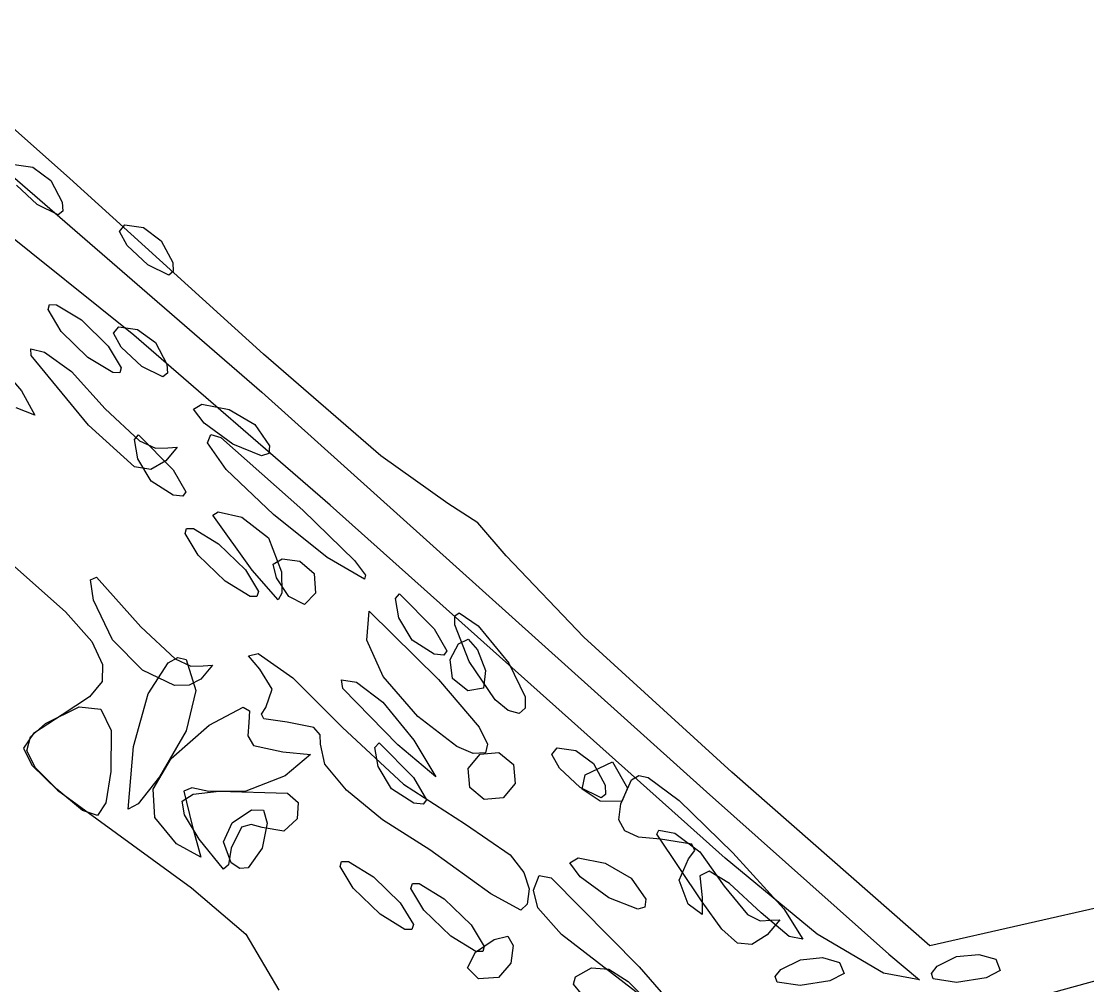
# Model space of a CAD drawing. Extents: x -886 to 651, y -59 to 942.
# Drawn here: x -312.21 to -285.61, y 116 to 140.05 of the extents above; entities that cross this region are included whole.
import ezdxf

# ---------------------------------------------------------------- set-up
doc = ezdxf.new("R2010")
doc.units = 0

msp = doc.modelspace()

# ---------------------------------------------------------------- linework, layer by layer
at = {"layer": 'Layer 1'}
for p, q in [((-311.00159, 136.13531), (-319.508378, 143.682883)), ((-313.515949, 137.133151), (-306.20606, 130.80318)), ((-312.385137, 136.478564), (-311.9185, 136.41212)), ((-311.9185, 136.41212), (-311.475166, 136.086506)), ((-311.81238, 135.48727), (-312.32654, 135.967891)), ((-311.475166, 136.086506), (-311.1867, 135.54595)), ((-306.16692, 131.755), (-311.00159, 136.13531)), ((-311.288374, 135.230938), (-311.81238, 135.48727)), ((-311.1867, 135.54597), (-311.176537, 135.3178)), ((-311.1867, 135.54595), (-311.1867, 135.54597)), ((-309.399396, 132.221464), (-313.06614, 135.15682)), ((-311.176537, 135.3178), (-311.288374, 135.230938)), ((-309.761601, 134.809236), (-309.627433, 134.973398)), ((-309.627433, 134.973398), (-309.1608, 134.90696)), ((-309.1608, 134.90696), (-308.717466, 134.581341)), ((-309.568839, 134.462721), (-309.761601, 134.809236)), ((-309.05468, 133.9821), (-309.568839, 134.462721)), ((-308.717466, 134.581341), (-308.429, 134.04078)), ((-308.530674, 133.725768), (-309.05468, 133.9821)), ((-308.418837, 133.81263), (-308.530674, 133.725768)), ((-308.429, 134.0408), (-308.418837, 133.81263)), ((-308.429, 134.04078), (-308.429, 134.0408)), ((-311.540704, 132.863672), (-311.505043, 132.986988)), ((-311.21579, 132.32049), (-311.540704, 132.863672)), ((-311.505043, 132.986988), (-311.33221, 132.98249)), ((-311.33221, 132.98249), (-310.709671, 132.604662)), ((-310.709671, 132.604662), (-310.03911, 131.95376)), ((-310.545232, 131.669582), (-311.21579, 132.32049)), ((-309.907051, 132.27217), (-309.772883, 132.436329)), ((-309.714289, 131.925656), (-309.907051, 132.27217)), ((-309.772883, 132.436329), (-309.30625, 132.36989)), ((-304.50248, 127.98488), (-309.399396, 132.221464)), ((-309.30625, 132.36989), (-308.862916, 132.044275)), ((-310.03911, 131.95376), (-309.714204, 131.410576)), ((-310.03911, 131.95376), (-310.03911, 131.95376)), ((-308.862916, 132.044275), (-308.57445, 131.50371)), ((-313.12635, 131.90023), (-312.203489, 130.838852)), ((-311.966244, 131.720994), (-311.969382, 131.885305)), ((-311.969382, 131.885305), (-311.6317, 131.804104)), ((-310.52985, 129.981524), (-311.966244, 131.720994)), ((-311.6317, 131.804104), (-310.956885, 131.316068)), ((-309.20013, 131.44503), (-309.714289, 131.925656)), ((-303.240936, 129.218576), (-306.16692, 131.755)), ((-309.92269, 131.29175), (-310.545232, 131.669582)), ((-309.714204, 131.410576), (-309.749863, 131.287258)), ((-308.676124, 131.188705), (-309.20013, 131.44503)), ((-308.57445, 131.50373), (-308.564287, 131.275566)), ((-308.57445, 131.50371), (-308.57445, 131.50373)), ((-310.956885, 131.316068), (-310.11449, 130.385794)), ((-309.749863, 131.287258), (-309.92269, 131.29175)), ((-308.564287, 131.275566), (-308.676124, 131.188705)), ((-312.203489, 130.838852), (-311.87252, 130.22773)), ((-306.20612, 130.80319), (-295.11412, 120.82852)), ((-306.20606, 130.80318), (-306.20612, 130.80319)), ((-311.87252, 130.22773), (-312.336944, 130.410661)), ((-310.11449, 130.385794), (-310.11451, 130.385784)), ((-310.11451, 130.385784), (-309.259971, 129.587244)), ((-307.908959, 130.374775), (-307.702308, 130.504255)), ((-307.65069, 130.026497), (-307.908959, 130.374775)), ((-307.702308, 130.504255), (-307.02567, 130.36807)), ((-307.02567, 130.36807), (-306.378905, 129.994565)), ((-309.385876, 128.937297), (-310.52985, 129.981524)), ((-306.93257, 129.50629), (-307.65069, 130.026497)), ((-306.378905, 129.994565), (-306.01444, 129.46761)), ((-309.387265, 129.619802), (-309.284961, 129.738179)), ((-309.30382, 129.14301), (-309.387265, 129.619802)), ((-309.284961, 129.738179), (-308.42131, 128.86796)), ((-309.259971, 129.587244), (-308.863576, 129.407265)), ((-307.56515, 129.53614), (-307.480914, 129.750216)), ((-307.480914, 129.750216), (-307.2352, 129.668285)), ((-307.2352, 129.668285), (-305.18331, 127.8585)), ((-308.863576, 129.407265), (-308.55595, 129.415914)), ((-308.324305, 129.434582), (-308.60545, 129.092994)), ((-308.55595, 129.415914), (-308.324305, 129.434582)), ((-307.101963, 128.86963), (-307.56515, 129.53614)), ((-306.216756, 129.216509), (-306.93257, 129.50629)), ((-306.01449, 129.46759), (-306.036365, 129.273807)), ((-306.01444, 129.46761), (-306.01449, 129.46759)), ((-308.969839, 128.586044), (-309.30382, 129.14301)), ((-308.60545, 129.092994), (-308.977461, 128.877733)), ((-306.036365, 129.273807), (-306.216756, 129.216509)), ((-301.5716, 128.02262), (-303.240936, 129.218576)), ((-308.977461, 128.877733), (-309.385876, 128.937297)), ((-308.42131, 128.86796), (-308.42106, 128.86796)), ((-308.42106, 128.86796), (-308.103156, 128.312304)), ((-305.916502, 127.753409), (-307.101963, 128.86963)), ((-308.42006, 128.23196), (-308.969839, 128.586044)), ((-308.182235, 128.206833), (-308.42006, 128.23196)), ((-308.103156, 128.312304), (-308.182235, 128.206833)), ((-294.65042, 119.17679), (-304.50248, 127.98488)), ((-300.822678, 127.539721), (-301.5716, 128.02262)), ((-307.43346, 127.73081), (-307.300398, 127.81834)), ((-306.44624, 126.36359), (-307.43346, 127.73081)), ((-307.300398, 127.81834), (-306.7091, 127.68771)), ((-306.7091, 127.68771), (-306.040579, 127.168122)), ((-304.574889, 126.678369), (-305.916502, 127.753409)), ((-305.18331, 127.8585), (-303.900215, 126.600395)), ((-305.18331, 127.8585), (-305.18331, 127.8585)), ((-300.10959, 126.71765), (-300.822678, 127.539721)), ((-308.121385, 127.279122), (-308.085723, 127.40244)), ((-307.79648, 126.735938), (-308.121385, 127.279122)), ((-308.085723, 127.40244), (-307.91289, 127.397948)), ((-307.91289, 127.397948), (-307.290356, 127.020119)), ((-306.040579, 127.168122), (-305.72188, 126.3205)), ((-307.290356, 127.020119), (-306.6198, 126.369208)), ((-307.125915, 126.085036), (-307.79648, 126.735938)), ((-305.92889, 126.51465), (-305.698949, 126.64402)), ((-305.698949, 126.64402), (-305.25969, 126.59075)), ((-303.64324, 126.1354), (-304.574889, 126.678369)), ((-298.173794, 124.694338), (-300.10959, 126.71765)), ((-312.370744, 126.443935), (-311.107526, 125.320378)), ((-306.6198, 126.369208), (-306.294886, 125.826029)), ((-306.6198, 126.369208), (-306.6198, 126.369208)), ((-305.802113, 125.62198), (-306.44624, 126.36359)), ((-305.846464, 126.170738), (-305.92889, 126.51465)), ((-305.25969, 126.59075), (-304.901219, 126.278225)), ((-303.900215, 126.600395), (-303.618196, 126.240488)), ((-310.484925, 126.121619), (-310.33277, 126.18854)), ((-310.40644, 125.61639), (-310.484925, 126.121619)), ((-310.33277, 126.18854), (-309.22803, 124.94569)), ((-305.53474, 125.70822), (-305.846464, 126.170738)), ((-305.72188, 126.3205), (-305.72188, 126.32049)), ((-305.72188, 126.32049), (-305.712287, 125.792456)), ((-304.901219, 126.278225), (-304.86554, 125.78432)), ((-303.618196, 126.240488), (-303.64324, 126.1354)), ((-306.50338, 125.707208), (-307.125915, 126.085036)), ((-306.294886, 125.826029), (-306.330547, 125.702714)), ((-309.93188, 124.625212), (-310.40644, 125.61639)), ((-306.330547, 125.702714), (-306.50338, 125.707208)), ((-305.712287, 125.792456), (-305.802113, 125.62198)), ((-305.142218, 125.504958), (-305.53474, 125.70822)), ((-304.86554, 125.78432), (-305.142218, 125.504958)), ((-304.86554, 125.78432), (-304.86554, 125.78432)), ((-302.875525, 125.653462), (-302.773221, 125.771839)), ((-302.79208, 125.17667), (-302.875525, 125.653462)), ((-302.773221, 125.771839), (-301.90957, 124.90162)), ((-311.107526, 125.320378), (-310.45002, 124.58154)), ((-303.585, 124.61618), (-303.5333, 125.33705)), ((-303.5333, 125.33705), (-301.79826, 123.63839)), ((-301.390169, 125.22611), (-301.287515, 125.296095)), ((-301.287515, 125.296095), (-300.81287, 124.973852)), ((-302.458091, 124.619707), (-302.79208, 125.17667)), ((-301.389597, 125.001411), (-301.390169, 125.22611)), ((-309.22803, 124.94569), (-309.228, 124.9457)), ((-309.228, 124.9457), (-308.373461, 124.147155)), ((-301.90957, 124.90162), (-301.90932, 124.90162)), ((-301.90932, 124.90162), (-301.591413, 124.345964)), ((-301.03843, 124.08594), (-301.389597, 125.001411)), ((-300.81287, 124.973852), (-300.04635, 124.03854)), ((-310.45002, 124.58154), (-310.182814, 124.01239)), ((-309.188837, 123.864875), (-309.93188, 124.625212)), ((-303.182685, 123.707817), (-303.585, 124.61618)), ((-301.90832, 124.26562), (-302.458091, 124.619707)), ((-301.50751, 124.13045), (-301.30179, 124.522216)), ((-301.30179, 124.522216), (-301.06469, 124.63793)), ((-301.06469, 124.63793), (-300.82851, 124.374697)), ((-294.48518, 121.32335), (-298.173794, 124.694338)), ((-306.538088, 124.223063), (-306.30267, 124.28)), ((-306.30267, 124.28), (-305.436625, 123.680306)), ((-301.670491, 124.240493), (-301.90832, 124.26562)), ((-301.591413, 124.345964), (-301.670491, 124.240493)), ((-300.82851, 124.374697), (-300.625, 123.8554)), ((-310.182814, 124.01239), (-310.188936, 123.586095)), ((-309.042031, 123.273157), (-308.547743, 124.048063)), ((-308.547743, 124.048063), (-308.305075, 124.18509)), ((-308.373461, 124.147155), (-307.977066, 123.967175)), ((-308.305075, 124.18509), (-308.093875, 124.129444)), ((-308.093875, 124.129444), (-307.85132, 123.362963)), ((-307.977066, 123.967175), (-307.66944, 123.97582)), ((-307.44002, 123.992541), (-307.72654, 123.64633)), ((-307.66944, 123.97582), (-307.44002, 123.992541)), ((-306.25857, 123.8908), (-306.538088, 124.223063)), ((-301.453988, 123.657896), (-301.50751, 124.13045)), ((-300.386226, 123.12614), (-301.03843, 124.08594)), ((-300.04635, 124.03854), (-300.04635, 124.03853)), ((-300.04635, 124.03853), (-299.635561, 123.202009)), ((-308.384621, 123.48778), (-309.188837, 123.864875)), ((-305.947256, 123.391641), (-306.25857, 123.8908)), ((-302.31752, 122.710421), (-303.182685, 123.707817)), ((-300.625, 123.8554), (-300.680737, 123.416894)), ((-300.625, 123.8554), (-300.625, 123.8554)), ((-310.188936, 123.586095), (-310.509506, 123.200465)), ((-308.024357, 123.490574), (-308.384621, 123.48778)), ((-307.72654, 123.64633), (-308.024357, 123.490574)), ((-305.436625, 123.680306), (-304.19999, 122.43382)), ((-304.18764, 123.408056), (-304.219083, 123.623269)), ((-304.219083, 123.623269), (-303.84981, 123.56947)), ((-303.84981, 123.56947), (-303.192749, 123.0698)), ((-301.79826, 123.63839), (-301.79822, 123.63839)), ((-301.79822, 123.63839), (-300.783154, 122.441955)), ((-301.06781, 123.34792), (-301.453988, 123.657896)), ((-310.509506, 123.200465), (-311.18564, 122.75331)), ((-309.40585, 121.959063), (-309.042031, 123.273157)), ((-307.85132, 123.362963), (-308.093456, 122.353692)), ((-307.85132, 123.362963), (-307.85132, 123.362963)), ((-306.10635, 122.93347), (-305.947256, 123.391641)), ((-302.81463, 122.00768), (-304.18764, 123.408056)), ((-300.680737, 123.416894), (-301.06781, 123.34792)), ((-299.635561, 123.202009), (-299.637855, 122.922661)), ((-311.6032, 122.53699), (-310.763184, 122.951107)), ((-310.763184, 122.951107), (-310.220981, 122.896706)), ((-307.525, 122.49373), (-306.673036, 122.94116)), ((-306.673036, 122.94116), (-306.513562, 122.855122)), ((-306.217496, 122.772088), (-306.10635, 122.93347)), ((-303.192749, 123.0698), (-302.41898, 122.11968)), ((-300.060567, 122.859049), (-300.386226, 123.12614)), ((-299.637855, 122.922661), (-299.78983, 122.79052)), ((-311.18564, 122.75331), (-311.900303, 122.289781)), ((-310.220981, 122.896706), (-309.963188, 122.36395)), ((-306.513562, 122.855122), (-306.53538, 122.56233)), ((-306.154943, 122.649814), (-306.217496, 122.772088)), ((-305.57808, 122.57027), (-306.154943, 122.649814)), ((-301.346433, 121.963122), (-302.31752, 122.710421)), ((-299.78983, 122.79052), (-300.060567, 122.859049)), ((-311.982696, 122.20422), (-311.6032, 122.53699)), ((-308.471419, 121.667647), (-307.525, 122.49373)), ((-306.5354, 122.56236), (-306.55719, 122.230698)), ((-306.53538, 122.56233), (-306.5354, 122.56236)), ((-304.912098, 122.43708), (-305.57808, 122.57027)), ((-304.753084, 122.256735), (-304.912098, 122.43708)), ((-304.19999, 122.43382), (-304.19998, 122.43382)), ((-304.19998, 122.43382), (-302.678385, 121.022413)), ((-300.783154, 122.441955), (-300.578243, 122.023483)), ((-311.900303, 122.289781), (-312.151951, 121.920804)), ((-312.068588, 121.852876), (-311.982696, 122.20422)), ((-309.963188, 122.36395), (-309.9764, 121.343)), ((-308.093456, 122.353692), (-308.75776, 121.202393)), ((-306.55719, 122.230698), (-306.415369, 121.991464)), ((-304.74644, 122.02444), (-304.753084, 122.256735)), ((-302.41898, 122.11968), (-301.870941, 121.204517)), ((-302.41898, 122.11968), (-302.41898, 122.11968)), ((-312.151951, 121.920804), (-311.949851, 121.498312)), ((-311.852525, 121.433532), (-312.068588, 121.852876)), ((-309.546756, 120.397569), (-309.40585, 121.959063)), ((-306.415369, 121.991464), (-305.68429, 121.82775)), ((-304.633585, 121.524038), (-304.74644, 122.02444)), ((-303.387375, 121.940062), (-303.285071, 122.058439)), ((-303.30393, 121.46327), (-303.387375, 121.940062)), ((-303.285071, 122.058439), (-302.42142, 121.18822)), ((-301.870941, 121.204517), (-302.81463, 122.00768)), ((-300.932708, 121.789237), (-301.346433, 121.963122)), ((-300.578243, 122.023483), (-300.62635, 121.80505)), ((-298.976571, 121.766101), (-298.842403, 121.93026)), ((-298.842403, 121.93026), (-298.37577, 121.86382)), ((-298.37577, 121.86382), (-297.932433, 121.538205)), ((-308.922016, 120.898901), (-308.471419, 121.667647)), ((-305.68429, 121.82775), (-304.99536, 121.760548)), ((-304.99536, 121.760548), (-305.62589, 121.23313)), ((-301.06436, 121.41047), (-300.762033, 121.77212)), ((-300.62635, 121.80505), (-300.932708, 121.789237)), ((-300.762033, 121.77212), (-300.29265, 121.81544)), ((-300.29265, 121.81544), (-299.931, 121.513114)), ((-298.783809, 121.41959), (-298.976571, 121.766101)), ((-298.14246, 121.25276), (-297.46192, 121.57856)), ((-297.46192, 121.57856), (-297.087, 120.9238)), ((-311.949851, 121.498312), (-311.30327, 120.87424)), ((-311.32616, 120.89676), (-311.852525, 121.433532)), ((-309.9764, 121.343), (-310.101437, 120.558058)), ((-309.9764, 121.343), (-309.9764, 121.343)), ((-304.09312, 120.8714), (-304.633585, 121.524038)), ((-302.96995, 120.906304), (-303.30393, 121.46327)), ((-301.021035, 120.941091), (-301.06436, 121.41047)), ((-299.931, 121.513114), (-299.88768, 121.04374)), ((-298.26965, 120.93897), (-298.783809, 121.41959)), ((-297.932433, 121.538205), (-297.64397, 120.99764)), ((-289.54834, 116.99265), (-294.48518, 121.32335)), ((-308.75776, 121.202393), (-309.2959, 120.536187)), ((-305.62589, 121.23313), (-306.607507, 120.844816)), ((-302.42142, 121.18822), (-302.42118, 121.18822)), ((-302.42118, 121.18822), (-302.103276, 120.632556)), ((-299.88768, 121.04374), (-300.190006, 120.682085)), ((-299.88768, 121.04374), (-299.88768, 121.04374)), ((-298.220357, 120.897134), (-298.14246, 121.25276)), ((-297.24919, 120.53466), (-296.982744, 121.134307)), ((-296.982744, 121.134307), (-296.806986, 121.236228)), ((-296.806986, 121.236228), (-296.568045, 121.1909)), ((-296.568045, 121.1909), (-295.796129, 120.612558)), ((-310.681924, 120.366144), (-311.32616, 120.89676)), ((-311.30327, 120.87424), (-307.96664, 118.44114)), ((-308.876678, 120.187915), (-308.922016, 120.898901)), ((-308.195463, 120.60336), (-307.920649, 120.771254)), ((-307.955407, 120.935907), (-308.15447, 120.848948)), ((-308.15447, 120.848948), (-307.9494, 119.99127)), ((-307.53124, 120.84396), (-307.955407, 120.935907)), ((-307.920649, 120.771254), (-307.27333, 120.84901)), ((-306.607507, 120.844816), (-307.53124, 120.84396)), ((-307.27333, 120.84901), (-305.571405, 120.801884)), ((-305.571405, 120.801884), (-305.300086, 120.565832)), ((-303.197177, 120.136218), (-304.09312, 120.8714)), ((-302.42018, 120.55222), (-302.96995, 120.906304)), ((-302.678385, 121.022413), (-301.12721, 120.02619)), ((-300.65938, 120.63876), (-301.021035, 120.941091)), ((-297.745644, 120.682645), (-298.26965, 120.93897)), ((-297.76754, 120.59799), (-298.220357, 120.897134)), ((-297.64397, 120.99767), (-297.633807, 120.769506)), ((-297.64397, 120.99764), (-297.64397, 120.99767)), ((-297.087, 120.9238), (-297.224954, 120.586895)), ((-297.087, 120.9238), (-297.087, 120.9238)), ((-295.11412, 120.82852), (-290.565, 116.78486)), ((-310.101437, 120.558058), (-310.305148, 120.242841)), ((-309.2959, 120.536187), (-309.546756, 120.397569)), ((-308.133904, 120.258436), (-308.195463, 120.60336)), ((-305.300086, 120.565832), (-305.3285, 120.15727)), ((-302.182355, 120.527087), (-302.42018, 120.55222)), ((-302.103276, 120.632556), (-302.182355, 120.527087)), ((-300.190006, 120.682085), (-300.65938, 120.63876)), ((-297.224954, 120.586895), (-297.76754, 120.59799)), ((-297.633807, 120.769506), (-297.745644, 120.682645)), ((-297.299159, 120.13546), (-297.24919, 120.53466)), ((-295.796129, 120.612558), (-294.45803, 119.3074)), ((-310.305148, 120.242841), (-310.681924, 120.366144)), ((-307.77211, 119.64959), (-308.133904, 120.258436)), ((-306.94491, 120.05969), (-306.463579, 120.383479)), ((-306.463579, 120.383479), (-306.168521, 120.375918)), ((-306.168521, 120.375918), (-306.076108, 120.05105)), ((-308.33529, 119.53511), (-308.876678, 120.187915)), ((-307.9494, 119.99127), (-307.73016, 119.199014)), ((-307.162691, 119.584093), (-306.94491, 120.05969)), ((-306.475516, 120.020998), (-306.711964, 119.949166)), ((-306.20145, 119.94522), (-306.475516, 120.020998)), ((-306.076108, 120.05105), (-306.20271, 119.42292)), ((-305.3285, 120.15727), (-305.660571, 119.852289)), ((-305.3285, 120.15727), (-305.3285, 120.15727)), ((-302.01789, 119.38818), (-303.197177, 120.136218)), ((-301.12721, 120.02619), (-300.012621, 119.262875)), ((-297.155835, 119.859181), (-297.299159, 120.13546)), ((-306.711964, 119.949166), (-306.97101, 119.43031)), ((-305.660571, 119.852289), (-306.20145, 119.94522)), ((-296.812043, 119.699529), (-297.155835, 119.859181)), ((-296.35655, 119.77484), (-296.30665, 119.878105)), ((-295.22473, 118.08906), (-296.35655, 119.77484)), ((-296.30665, 119.878105), (-295.90953, 119.80374)), ((-295.90953, 119.80374), (-295.281664, 119.332663)), ((-307.73016, 119.199014), (-308.33529, 119.53511)), ((-307.166971, 118.901291), (-307.77211, 119.64959)), ((-306.97131, 119.06159), (-307.162691, 119.584093)), ((-296.26061, 119.65021), (-296.812043, 119.699529)), ((-295.480691, 119.524306), (-296.26061, 119.65021)), ((-295.409751, 119.370579), (-295.480691, 119.524306)), ((-306.97101, 119.43031), (-307.038586, 119.011815)), ((-306.20268, 119.42292), (-306.546386, 118.938423)), ((-306.20271, 119.42292), (-306.20268, 119.42292)), ((-300.49762, 118.28795), (-302.01789, 119.38818)), ((-300.012621, 119.262875), (-299.670286, 118.821683)), ((-298.524851, 119.059514), (-298.318202, 119.188995)), ((-298.318202, 119.188995), (-297.64157, 119.05281)), ((-295.56211, 119.16372), (-295.409751, 119.370579)), ((-295.281664, 119.332663), (-294.67698, 118.4821)), ((-292.351695, 117.277175), (-294.65042, 119.17679)), ((-294.45803, 119.3074), (-294.458, 119.3074)), ((-294.458, 119.3074), (-293.183739, 117.910805)), ((-307.038586, 119.011815), (-307.166971, 118.901291)), ((-306.761306, 118.918121), (-306.97131, 119.06159)), ((-306.546386, 118.938423), (-306.761306, 118.918121)), ((-304.255094, 118.973184), (-304.219433, 119.096502)), ((-303.93018, 118.43), (-304.255094, 118.973184)), ((-304.219433, 119.096502), (-304.0466, 119.09201)), ((-304.0466, 119.09201), (-303.424061, 118.714178)), ((-298.266585, 118.711233), (-298.524851, 119.059514)), ((-297.64157, 119.05281), (-296.994809, 118.679301)), ((-295.799712, 118.627361), (-295.56211, 119.16372)), ((-303.424061, 118.714178), (-302.7535, 118.06327)), ((-299.670286, 118.821683), (-299.54067, 118.41145)), ((-299.42717, 118.38115), (-299.287368, 118.746085)), ((-299.287368, 118.746085), (-298.993294, 118.687305)), ((-298.993294, 118.687305), (-296.7973, 116.4638)), ((-297.54847, 118.19102), (-298.266585, 118.711233)), ((-296.994809, 118.679301), (-296.63034, 118.15235)), ((-295.048745, 118.856464), (-295.277918, 118.740306)), ((-295.277918, 118.740306), (-295.22566, 118.19989)), ((-294.539222, 118.548644), (-295.048745, 118.856464)), ((-307.96664, 118.44114), (-306.61125, 117.281986)), ((-303.259619, 117.779098), (-303.93018, 118.43)), ((-302.489594, 118.423613), (-302.453933, 118.546928)), ((-302.16468, 117.88043), (-302.489594, 118.423613)), ((-302.453933, 118.546928), (-302.2811, 118.54243)), ((-302.2811, 118.54243), (-301.658561, 118.164603)), ((-299.54067, 118.41145), (-299.585561, 118.027626)), ((-299.325835, 117.938675), (-299.42717, 118.38115)), ((-295.57371, 118.03023), (-295.799712, 118.627361)), ((-294.677, 118.48213), (-294.089069, 117.769961)), ((-294.67698, 118.4821), (-294.677, 118.48213)), ((-293.75043, 117.81713), (-294.539222, 118.548644)), ((-301.658561, 118.164603), (-300.988, 117.5137)), ((-299.748001, 117.880654), (-300.49762, 118.28795)), ((-296.832648, 117.901239), (-297.54847, 118.19102)), ((-296.63038, 118.15232), (-296.652256, 117.958537)), ((-296.63034, 118.15235), (-296.63038, 118.15232)), ((-295.22566, 118.19989), (-295.220694, 117.775347)), ((-283.81037, 118.29449), (-289.54834, 116.99265)), ((-302.7535, 118.06327), (-302.428594, 117.520088)), ((-302.7535, 118.06327), (-302.7535, 118.06327)), ((-301.494123, 117.229523), (-302.16468, 117.88043)), ((-299.585561, 118.027626), (-299.748001, 117.880654)), ((-298.730822, 117.274023), (-299.325835, 117.938675)), ((-296.652256, 117.958537), (-296.832648, 117.901239)), ((-295.220694, 117.775347), (-295.57371, 118.03023)), ((-294.735134, 117.402409), (-295.22473, 118.08906)), ((-293.183739, 117.910805), (-292.70849, 117.15423)), ((-287.39391, 115.576599), (-279.10188, 117.846719)), ((-302.63708, 117.40127), (-303.259619, 117.779098)), ((-294.089069, 117.769961), (-293.77595, 117.615116)), ((-293.77595, 117.615116), (-293.50149, 117.63164)), ((-293.053251, 117.224856), (-293.75043, 117.81713)), ((-293.288805, 117.636178), (-293.6022, 117.2675)), ((-293.50149, 117.63164), (-293.288805, 117.636178)), ((-302.464253, 117.396772), (-302.63708, 117.40127)), ((-302.428594, 117.520088), (-302.464253, 117.396772)), ((-300.988, 117.5137), (-300.663094, 116.970516)), ((-300.988, 117.5137), (-300.988, 117.5137)), ((-294.34013, 117.056151), (-294.735134, 117.402409)), ((-306.61125, 117.281986), (-305.78069, 115.881034)), ((-300.87158, 116.85169), (-301.494123, 117.229523)), ((-300.87743, 116.83352), (-300.414909, 117.145248)), ((-300.414909, 117.145248), (-300.071, 117.22767)), ((-300.071, 117.22767), (-299.941626, 116.997729)), ((-295.66614, 114.91546), (-298.730822, 117.274023)), ((-293.981793, 117.020958), (-294.34013, 117.056151)), ((-293.6022, 117.2675), (-293.981793, 117.020958)), ((-292.70849, 117.15423), (-293.053251, 117.224856)), ((-290.7031, 116.30882), (-292.351695, 117.277175)), ((-301.080696, 116.441005), (-300.87743, 116.83352)), ((-300.698753, 116.847198), (-300.87158, 116.85169)), ((-300.663094, 116.970516), (-300.698753, 116.847198)), ((-299.941626, 116.997729), (-299.9949, 116.55847)), ((-290.565, 116.78486), (-289.80413, 116.143085)), ((-299.9949, 116.55847), (-300.307429, 116.200002)), ((-299.9949, 116.55847), (-299.9949, 116.55847)), ((-293.26089, 116.40374), (-292.774503, 116.644487)), ((-292.774503, 116.644487), (-292.222348, 116.698317)), ((-292.222348, 116.698317), (-291.79549, 116.578174)), ((-291.79549, 116.578174), (-291.685, 116.297)), ((-289.3636, 116.48022), (-288.877219, 116.720967)), ((-288.877219, 116.720967), (-288.325066, 116.774798)), ((-288.325066, 116.774798), (-287.89821, 116.654654)), ((-287.89821, 116.654654), (-287.78772, 116.37348)), ((-300.80133, 116.16432), (-301.080696, 116.441005)), ((-298.38728, 116.21835), (-297.983696, 116.440526)), ((-297.983696, 116.440526), (-297.554063, 116.405479)), ((-297.554063, 116.405479), (-297.07101, 116.103092)), ((-296.7973, 116.4638), (-295.562952, 115.058876)), ((-296.7973, 116.4638), (-296.7973, 116.4638)), ((-293.398887, 116.221755), (-293.26089, 116.40374)), ((-291.685, 116.297), (-292.036172, 116.114371)), ((-291.685, 116.297), (-291.685, 116.297)), ((-289.80413, 116.143085), (-290.7031, 116.30882)), ((-289.501603, 116.298231), (-289.3636, 116.48022)), ((-289.458926, 116.163221), (-289.501603, 116.298231)), ((-287.78772, 116.37348), (-288.138891, 116.190844)), ((-287.78772, 116.37348), (-287.78772, 116.37348)), ((-300.307429, 116.200002), (-300.80133, 116.16432)), ((-298.429964, 116.035851), (-298.38728, 116.21835)), ((-298.243125, 115.802368), (-298.429964, 116.035851)), ((-297.07101, 116.103092), (-296.50717, 115.52325)), ((-293.356209, 116.086745), (-293.398887, 116.221755)), ((-292.77934, 115.99997), (-293.356209, 116.086745)), ((-292.036172, 116.114371), (-292.77934, 115.99997)), ((-288.88205, 116.07645), (-289.458926, 116.163221)), ((-288.138891, 116.190844), (-288.88205, 116.07645))]:
    msp.add_line(p, q, dxfattribs=at)

doc.saveas('drawing.dxf')
